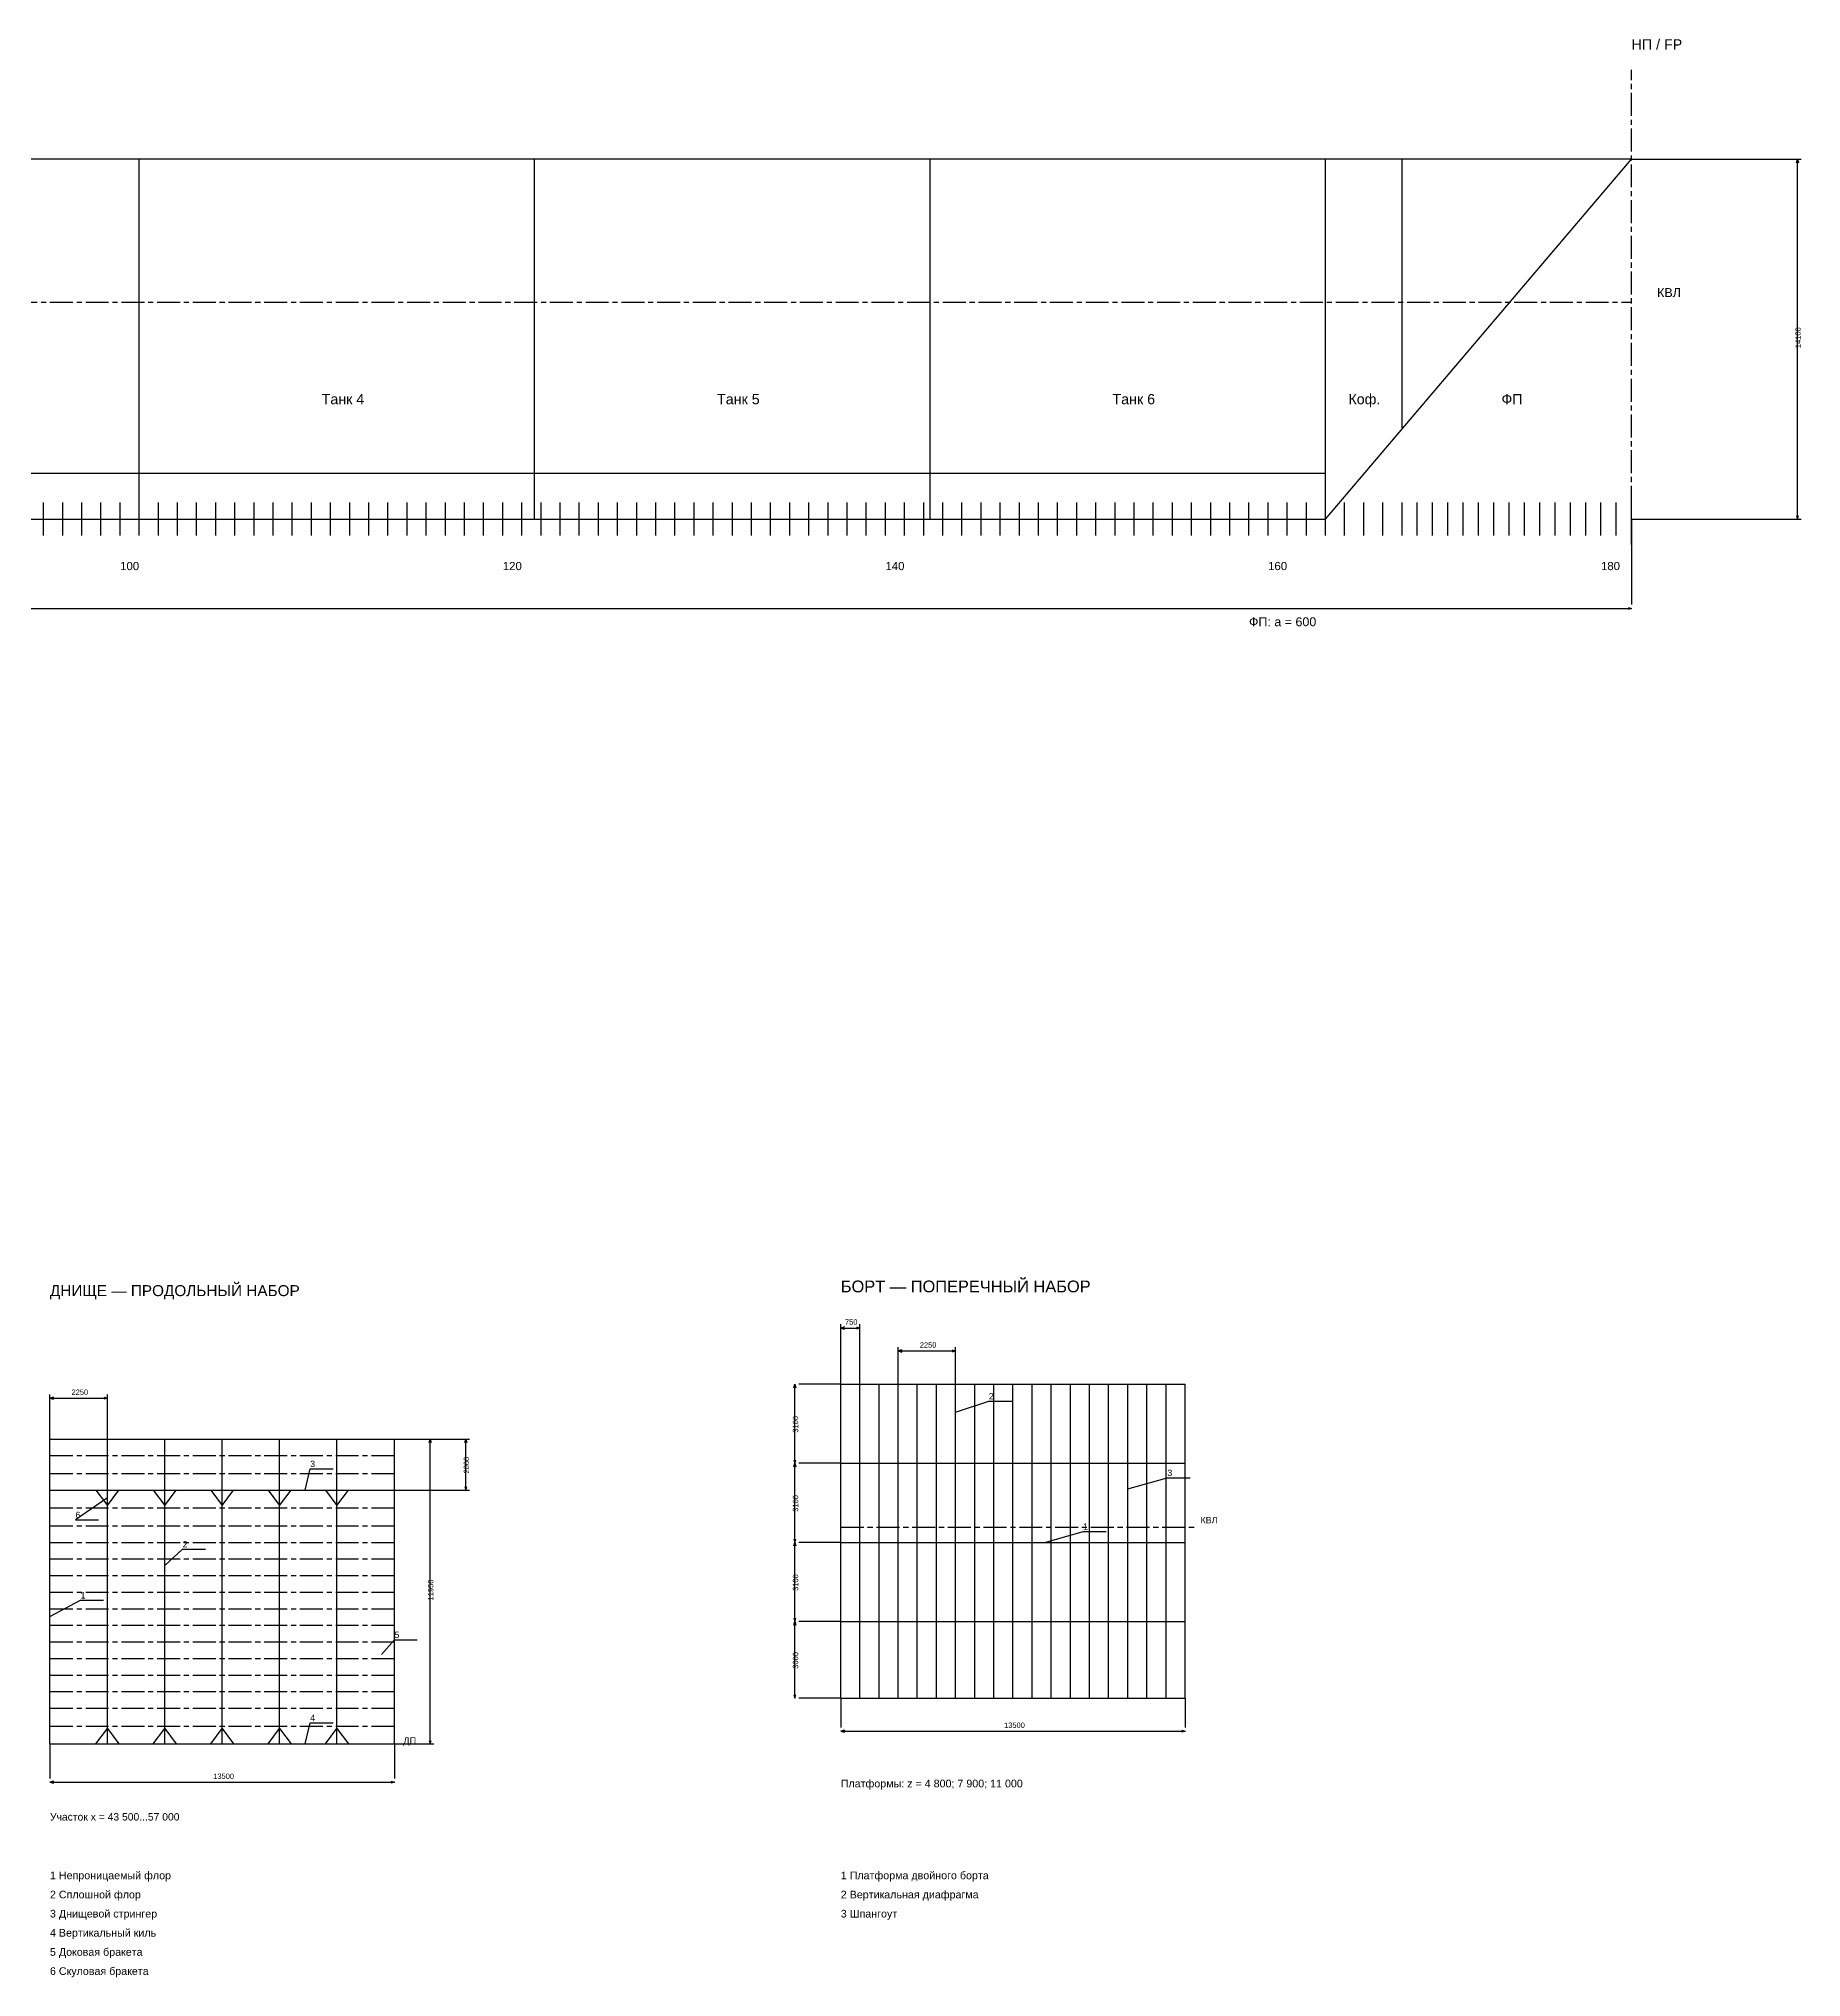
# Model space of a CAD drawing. Header units: millimetres. Extents: x -5500 to 138650, y -17240 to 192034.
# Drawn here: x 69561 to 138650, y 91860 to 167821 of the extents above; entities that cross this region are included whole.
import ezdxf

# ---------------------------------------------------------------- set-up
doc = ezdxf.new("R2010")
doc.units = ezdxf.units.MM
doc.linetypes.add('AXIS22', pattern=[1400, 900, -150, 200, -150])
for name, color, linetype in [('ARR_BOTTOM_CENTER', 30, 'AXIS22'), ('ARR_BOTTOM_DIM', 2, 'Continuous'), ('ARR_BOTTOM_HULL', 4, 'Continuous'), ('ARR_BOTTOM_MEMBER', 4, 'Continuous'), ('ARR_BOTTOM_SEAM', 7, 'Continuous'), ('ARR_BOTTOM_TEXT', 7, 'Continuous'), ('ARR_LONG_CENTER', 30, 'AXIS22'), ('ARR_LONG_DIM', 2, 'Continuous'), ('ARR_LONG_HULL', 4, 'Continuous'), ('ARR_LONG_MEMBER', 4, 'Continuous'), ('ARR_LONG_TEXT', 7, 'Continuous'), ('ARR_SIDE_CENTER', 30, 'AXIS22'), ('ARR_SIDE_DIM', 2, 'Continuous'), ('ARR_SIDE_HULL', 4, 'Continuous'), ('ARR_SIDE_MEMBER', 4, 'Continuous'), ('ARR_SIDE_SEAM', 7, 'Continuous'), ('ARR_SIDE_TEXT', 7, 'Continuous')]:
    doc.layers.add(name, color=color, linetype=linetype)
doc.styles.add('RU', font='arial.ttf')

msp = doc.modelspace()

# ---------------------------------------------------------------- linework, layer by layer
at = {"layer": 'ARR_BOTTOM_CENTER'}
for p, q in [((70000, 112300), (83500, 112300)), ((70000, 111600), (83500, 111600)), ((70000, 110250), (83500, 110250)), ((70000, 109550), (83500, 109550)), ((70000, 108900), (83500, 108900)), ((70000, 108250), (83500, 108250)), ((70000, 107600), (83500, 107600)), ((70000, 106950), (83500, 106950)), ((70000, 106300), (83500, 106300)), ((70000, 105650), (83500, 105650)), ((70000, 105000), (83500, 105000)), ((70000, 104350), (83500, 104350)), ((70000, 103700), (83500, 103700)), ((70000, 103050), (83500, 103050)), ((70000, 102400), (83500, 102400)), ((70000, 101700), (83500, 101700))]:
    msp.add_line(p, q, dxfattribs=at)
at = {"layer": 'ARR_BOTTOM_DIM'}
for p, q in [((70000, 112950), (70000, 114700)), ((70000, 114550), (72250, 114550)), ((72250, 112950), (72250, 114700)), ((83500, 112950), (85050, 112950)), ((83500, 112950), (86450, 112950)), ((84900, 101000), (84900, 112950)), ((86300, 110950), (86300, 112950)), ((83500, 110950), (86450, 110950)), ((70000, 101000), (70000, 99650)), ((83500, 101000), (83500, 99650)), ((83500, 101000), (85050, 101000)), ((70000, 99500), (83500, 99500))]:
    msp.add_line(p, q, dxfattribs=at)
for points in [[(70140, 114590), (70000, 114550), (70140, 114510)], [(72110, 114590), (72250, 114550), (72110, 114510)], [(84860, 112810), (84900, 112950), (84940, 112810)], [(86260, 112810), (86300, 112950), (86340, 112810)], [(86260, 111090), (86300, 110950), (86340, 111090)], [(84860, 101140), (84900, 101000), (84940, 101140)], [(70140, 99540), (70000, 99500), (70140, 99460)], [(83360, 99540), (83500, 99500), (83360, 99460)]]:
    msp.add_lwpolyline(points, dxfattribs=at)
at = {"layer": 'ARR_BOTTOM_HULL'}
for p, q in [((70000, 112950), (83500, 112950)), ((70000, 110950), (83500, 110950)), ((70000, 101000), (83500, 101000))]:
    msp.add_line(p, q, dxfattribs=at)
at = {"layer": 'ARR_BOTTOM_MEMBER'}
for p, q in [((70000, 101000), (70000, 112950)), ((72250, 101000), (72250, 112950)), ((74500, 101000), (74500, 112950)), ((76750, 101000), (76750, 112950)), ((79000, 101000), (79000, 112950)), ((81250, 101000), (81250, 112950)), ((83500, 101000), (83500, 112950))]:
    msp.add_line(p, q, dxfattribs=at)
for points in [[(71800, 110950), (72250, 110350), (72700, 110950)], [(74050, 110950), (74500, 110350), (74950, 110950)], [(76300, 110950), (76750, 110350), (77200, 110950)], [(78550, 110950), (79000, 110350), (79450, 110950)], [(80800, 110950), (81250, 110350), (81700, 110950)], [(71800, 101000), (72250, 101600), (72700, 101000)], [(74050, 101000), (74500, 101600), (74950, 101000)], [(76300, 101000), (76750, 101600), (77200, 101000)], [(78550, 101000), (79000, 101600), (79450, 101000)], [(80800, 101000), (81250, 101600), (81700, 101000)]]:
    msp.add_lwpolyline(points, dxfattribs=at)
at = {"layer": 'ARR_BOTTOM_SEAM'}
for p, q in [((70000, 101000), (70000, 112950)), ((83500, 101000), (83500, 112950))]:
    msp.add_line(p, q, dxfattribs=at)
for points in [[(80000, 110950), (80200, 111780), (81100, 111780)], [(72250, 110650), (71000, 109780), (71900, 109780)], [(74500, 108000), (75200, 108630), (76100, 108630)], [(70000, 106000), (71200, 106630), (72100, 106630)], [(83000, 104500), (83500, 105080), (84400, 105080)], [(80000, 101000), (80200, 101830), (81100, 101830)]]:
    msp.add_lwpolyline(points, dxfattribs=at)
at = {"layer": 'ARR_LONG_CENTER'}
for p, q in [((132000, 148000), (132000, 166600)), ((0, 157500), (132000, 157500))]:
    msp.add_line(p, q, dxfattribs=at)
at = {"layer": 'ARR_LONG_DIM'}
for p, q in [((132000, 163100), (138650, 163100)), ((138500, 149000), (138500, 163100)), ((132000, 149000), (132000, 145650)), ((132000, 149000), (138650, 149000)), ((0, 145500), (132000, 145500))]:
    msp.add_line(p, q, dxfattribs=at)
for points in [[(138460, 162960), (138500, 163100), (138540, 162960)], [(138460, 149140), (138500, 149000), (138540, 149140)], [(131860, 145540), (132000, 145500), (131860, 145460)]]:
    msp.add_lwpolyline(points, dxfattribs=at)
at = {"layer": 'ARR_LONG_HULL'}
for p, q in [((73500, 149000), (73500, 163100)), ((89000, 149000), (89000, 163100)), ((104500, 149000), (104500, 163100)), ((120000, 149000), (120000, 163100)), ((123000, 152525), (123000, 163100)), ((9000, 150800), (120000, 150800))]:
    msp.add_line(p, q, dxfattribs=at)
msp.add_lwpolyline([(0, 160600), (9000, 149000), (120000, 149000), (132000, 163100), (0, 163100), (0, 160600)], dxfattribs=at)
at = {"layer": 'ARR_LONG_MEMBER'}
for p, q in [((69750, 148350), (69750, 149650)), ((70500, 148350), (70500, 149650)), ((71250, 148350), (71250, 149650)), ((72000, 148350), (72000, 149650)), ((72750, 148350), (72750, 149650)), ((73500, 148350), (73500, 149650)), ((74250, 148350), (74250, 149650)), ((75000, 148350), (75000, 149650)), ((75750, 148350), (75750, 149650)), ((76500, 148350), (76500, 149650)), ((77250, 148350), (77250, 149650)), ((78000, 148350), (78000, 149650)), ((78750, 148350), (78750, 149650)), ((79500, 148350), (79500, 149650)), ((80250, 148350), (80250, 149650)), ((81000, 148350), (81000, 149650)), ((81750, 148350), (81750, 149650)), ((82500, 148350), (82500, 149650)), ((83250, 148350), (83250, 149650)), ((84000, 148350), (84000, 149650)), ((84750, 148350), (84750, 149650)), ((85500, 148350), (85500, 149650)), ((86250, 148350), (86250, 149650)), ((87000, 148350), (87000, 149650)), ((87750, 148350), (87750, 149650)), ((88500, 148350), (88500, 149650)), ((89250, 148350), (89250, 149650)), ((90000, 148350), (90000, 149650)), ((90750, 148350), (90750, 149650)), ((91500, 148350), (91500, 149650)), ((92250, 148350), (92250, 149650)), ((93000, 148350), (93000, 149650)), ((93750, 148350), (93750, 149650)), ((94500, 148350), (94500, 149650)), ((95250, 148350), (95250, 149650)), ((96000, 148350), (96000, 149650)), ((96750, 148350), (96750, 149650)), ((97500, 148350), (97500, 149650)), ((98250, 148350), (98250, 149650)), ((99000, 148350), (99000, 149650)), ((99750, 148350), (99750, 149650)), ((100500, 148350), (100500, 149650)), ((101250, 148350), (101250, 149650)), ((102000, 148350), (102000, 149650)), ((102750, 148350), (102750, 149650)), ((103500, 148350), (103500, 149650)), ((104250, 148350), (104250, 149650)), ((105000, 148350), (105000, 149650)), ((105750, 148350), (105750, 149650)), ((106500, 148350), (106500, 149650)), ((107250, 148350), (107250, 149650)), ((108000, 148350), (108000, 149650)), ((108750, 148350), (108750, 149650)), ((109500, 148350), (109500, 149650)), ((110250, 148350), (110250, 149650)), ((111000, 148350), (111000, 149650)), ((111750, 148350), (111750, 149650)), ((112500, 148350), (112500, 149650)), ((113250, 148350), (113250, 149650)), ((114000, 148350), (114000, 149650)), ((114750, 148350), (114750, 149650)), ((115500, 148350), (115500, 149650)), ((116250, 148350), (116250, 149650)), ((117000, 148350), (117000, 149650)), ((117750, 148350), (117750, 149650)), ((118500, 148350), (118500, 149650)), ((119250, 148350), (119250, 149650)), ((120000, 148350), (120000, 149650)), ((120750, 148350), (120750, 149650)), ((121500, 148350), (121500, 149650)), ((122250, 148350), (122250, 149650)), ((123000, 148350), (123000, 149650)), ((123600, 148350), (123600, 149650)), ((124200, 148350), (124200, 149650)), ((124800, 148350), (124800, 149650)), ((125400, 148350), (125400, 149650)), ((126000, 148350), (126000, 149650)), ((126600, 148350), (126600, 149650)), ((127200, 148350), (127200, 149650)), ((127800, 148350), (127800, 149650)), ((128400, 148350), (128400, 149650)), ((129000, 148350), (129000, 149650)), ((129600, 148350), (129600, 149650)), ((130200, 148350), (130200, 149650)), ((130800, 148350), (130800, 149650)), ((131400, 148350), (131400, 149650)), ((132000, 148350), (132000, 149650))]:
    msp.add_line(p, q, dxfattribs=at)
at = {"layer": 'ARR_SIDE_CENTER'}
msp.add_line((101000, 109500), (115000, 109500), dxfattribs=at)
at = {"layer": 'ARR_SIDE_DIM'}
for p, q in [((101000, 115100), (101000, 117450)), ((101000, 117300), (101750, 117300)), ((101750, 115100), (101750, 117450)), ((103250, 115100), (103250, 116550)), ((103250, 116400), (105500, 116400)), ((105500, 115100), (105500, 116550)), ((99200, 112000), (99200, 115100)), ((101000, 115100), (99350, 115100)), ((99200, 108900), (99200, 112000)), ((101000, 112000), (99350, 112000)), ((101000, 112000), (99350, 112000)), ((99200, 105800), (99200, 108900)), ((101000, 108900), (99350, 108900)), ((101000, 108900), (99350, 108900)), ((99200, 102800), (99200, 105800)), ((101000, 105800), (99350, 105800)), ((101000, 105800), (99350, 105800)), ((101000, 102800), (99350, 102800)), ((101000, 102800), (101000, 101650)), ((114500, 102800), (114500, 101650)), ((101000, 101500), (114500, 101500))]:
    msp.add_line(p, q, dxfattribs=at)
for points in [[(101140, 117340), (101000, 117300), (101140, 117260)], [(101610, 117340), (101750, 117300), (101610, 117260)], [(103390, 116440), (103250, 116400), (103390, 116360)], [(105360, 116440), (105500, 116400), (105360, 116360)], [(99160, 114960), (99200, 115100), (99240, 114960)], [(99160, 112140), (99200, 112000), (99240, 112140)], [(99160, 111860), (99200, 112000), (99240, 111860)], [(99160, 109040), (99200, 108900), (99240, 109040)], [(99160, 108760), (99200, 108900), (99240, 108760)], [(99160, 105940), (99200, 105800), (99240, 105940)], [(99160, 105660), (99200, 105800), (99240, 105660)], [(99160, 102940), (99200, 102800), (99240, 102940)], [(101140, 101540), (101000, 101500), (101140, 101460)], [(114360, 101540), (114500, 101500), (114360, 101460)]]:
    msp.add_lwpolyline(points, dxfattribs=at)
at = {"layer": 'ARR_SIDE_HULL'}
for p, q in [((101000, 115100), (114500, 115100)), ((101000, 102800), (101000, 115100)), ((103250, 102800), (103250, 115100)), ((105500, 102800), (105500, 115100)), ((107750, 102800), (107750, 115100)), ((110000, 102800), (110000, 115100)), ((112250, 102800), (112250, 115100)), ((114500, 102800), (114500, 115100)), ((101000, 112000), (114500, 112000)), ((101000, 108900), (114500, 108900)), ((101000, 105800), (114500, 105800)), ((101000, 102800), (114500, 102800))]:
    msp.add_line(p, q, dxfattribs=at)
at = {"layer": 'ARR_SIDE_MEMBER'}
for p, q in [((101750, 102800), (101750, 115100)), ((102500, 102800), (102500, 115100)), ((104000, 102800), (104000, 115100)), ((104750, 102800), (104750, 115100)), ((106250, 102800), (106250, 115100)), ((107000, 102800), (107000, 115100)), ((108500, 102800), (108500, 115100)), ((109250, 102800), (109250, 115100)), ((110750, 102800), (110750, 115100)), ((111500, 102800), (111500, 115100)), ((113000, 102800), (113000, 115100)), ((113750, 102800), (113750, 115100))]:
    msp.add_line(p, q, dxfattribs=at)
at = {"layer": 'ARR_SIDE_SEAM'}
for points in [[(105500, 114000), (106800, 114430), (107700, 114430)], [(112250, 111000), (113800, 111430), (114700, 111430)], [(109000, 108900), (110500, 109330), (111400, 109330)]]:
    msp.add_lwpolyline(points, dxfattribs=at)

# ---------------------------------------------------------------- texts
at = {"layer": 'ARR_BOTTOM_DIM', "style": 'RU'}
for s, p in [('2250', (70845, 114680)), ('13500', (76400, 99630))]:
    msp.add_text(s, height=210, dxfattribs=at).set_placement(p)
for s, p in [('2000', (86430, 111600)), ('11950', (85030, 106625))]:
    msp.add_text(s, height=210, rotation=90, dxfattribs=at).set_placement(p)
at = {"layer": 'ARR_BOTTOM_TEXT', "style": 'RU'}
for s, height, p in [('ДНИЩЕ — ПРОДОЛЬНЫЙ НАБОР', 430, (70000, 118550)), ('3', 250, (80200, 111850)), ('6', 250, (71000, 109850)), ('2', 250, (75200, 108700)), ('1', 250, (71200, 106700)), ('5', 250, (83500, 105150)), ('4', 250, (80200, 101900)), ('ДП', 260, (83850, 101000)), ('Участок x = 43 500...57 000', 290, (70000, 98000)), ('1 Непроницаемый флор', 300, (70000, 95700)), ('2 Сплошной флор', 300, (70000, 94950)), ('3 Днищевой стрингер', 300, (70000, 94200)), ('4 Вертикальный киль', 300, (70000, 93450)), ('5 Доковая бракета', 300, (70000, 92700)), ('6 Скуловая бракета', 300, (70000, 91950))]:
    msp.add_text(s, height=height, dxfattribs=at).set_placement(p)
at = {"layer": 'ARR_LONG_DIM', "style": 'RU'}
msp.add_text('14100', height=210, rotation=90, dxfattribs=at).set_placement((138630, 155700))
at = {"layer": 'ARR_LONG_TEXT', "style": 'RU'}
for s, height, p in [('НП / FP', 400, (132000, 167400)), ('КВЛ', 350, (133000, 157700)), ('Танк 4', 400, (80650, 153500)), ('Танк 5', 400, (96150, 153500)), ('Танк 6', 400, (111650, 153500)), ('Коф.', 400, (120900, 153500)), ('ФП', 400, (126900, 153500)), ('100', 320, (72750, 147000)), ('120', 320, (87750, 147000)), ('140', 320, (102750, 147000)), ('160', 320, (117750, 147000)), ('180', 320, (130800, 147000)), ('ФП: a = 600', 350, (117000, 144800))]:
    msp.add_text(s, height=height, dxfattribs=at).set_placement(p)
at = {"layer": 'ARR_SIDE_DIM', "style": 'RU'}
for s, p in [('750', (101165, 117430)), ('2250', (104095, 116530)), ('13500', (107400, 101630))]:
    msp.add_text(s, height=210, dxfattribs=at).set_placement(p)
for s, p in [('3100', (99330, 113200)), ('3100', (99330, 110100)), ('3100', (99330, 107000)), ('3000', (99330, 103950))]:
    msp.add_text(s, height=210, rotation=90, dxfattribs=at).set_placement(p)
at = {"layer": 'ARR_SIDE_TEXT', "style": 'RU'}
for s, height, p in [('БОРТ — ПОПЕРЕЧНЫЙ НАБОР', 460, (101000, 118700)), ('2', 250, (106800, 114500)), ('3', 250, (113800, 111500)), ('1', 250, (110500, 109400)), ('КВЛ', 250, (115100, 109650)), ('Платформы: z = 4 800; 7 900; 11 000', 300, (101000, 99300)), ('1 Платформа двойного борта', 300, (101000, 95700)), ('2 Вертикальная диафрагма', 300, (101000, 94950)), ('3 Шпангоут', 300, (101000, 94200))]:
    msp.add_text(s, height=height, dxfattribs=at).set_placement(p)

doc.saveas('drawing.dxf')
